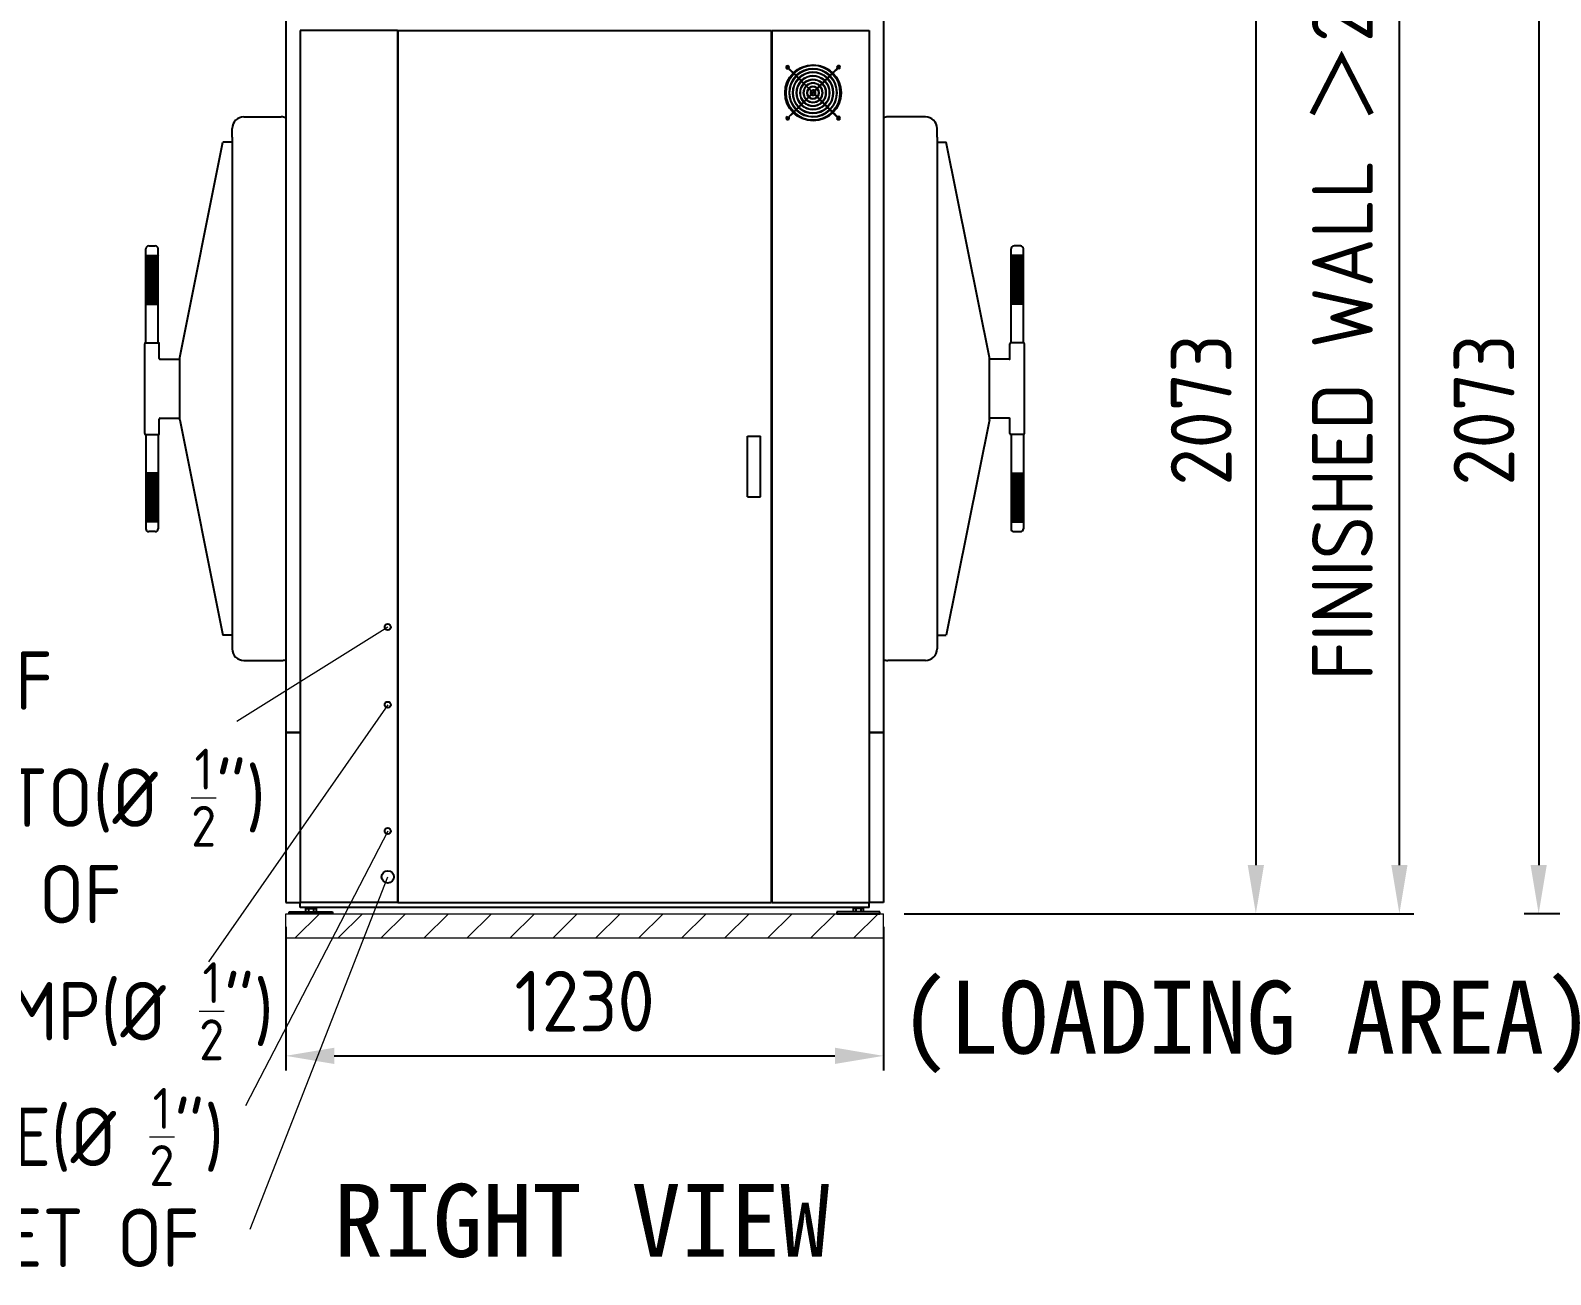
# Model space of a CAD drawing. Header units: millimetres. Extents: x -358422 to 32356, y 0 to 54379.
# Drawn here: x 6380 to 9508, y 2525 to 5086 of the extents above; entities that cross this region are included whole.
import ezdxf

# ---------------------------------------------------------------- set-up
doc = ezdxf.new("R2010")
doc.units = ezdxf.units.MM
doc.header["$MEASUREMENT"] = 0
doc.linetypes.add('HIDDEN', pattern=[9.525, 6.35, -3.175])
doc.layers.get('0').update_dxf_attribs({"lineweight": 25})
for name, color, linetype, lineweight in [('D', 3, 'Continuous', 13), ('H', 2, 'HIDDEN', 15), ('S', 4, 'Continuous', 15)]:
    doc.layers.add(name, color=color, linetype=linetype, lineweight=lineweight)
doc.styles.get("Standard").update_dxf_attribs({"font": 'KAIU.TTF'})
doc.styles.add('STU25', font='isocp2.shx')
doc.dimstyles.new('STU25', dxfattribs={"dimscale": 50, "dimtxt": 2.5, "dimasz": 2, "dimexe": 0.6, "dimexo": 1, "dimgap": 1, "dimtad": 1, "dimdsep": 46, "dimtxsty": 'STU25', "dimcen": 2, "dimazin": 2, "dimtfac": 1, "dimtmove": 0, "dimatfit": 3, "dimfxl": 0, "dimtolj": 1, "dimtzin": 0, "dimarcsym": 0})

# ---------------------------------------------------------------- blocks, each defined once
blk = doc.blocks.new('*D8')
at = {"layer": 'D', "color": 0, "lineweight": -2}
for p, q in [((6905.5, 3241.3), (6905.5, 2945.7)), ((8135.5, 3241.3), (8135.5, 2945.7)), ((7005.5, 2975.7), (8035.5, 2975.7))]:
    blk.add_line(p, q, dxfattribs=at)
at = {"layer": 'D', "color": 0}
for points in [[(7005.5, 2992.4), (7005.5, 2959), (6905.5, 2975.7)], [(8035.5, 2992.4), (8035.5, 2959), (8135.5, 2975.7)]]:
    blk.add_solid(points, dxfattribs=at)
at = {"layer": 'Defpoints', "color": 0}
for p in [(6905.5, 3291.3), (8135.5, 3291.3), (8135.5, 2975.7)]:
    blk.add_point(p, dxfattribs=at)
at = {"layer": 'D', "color": 0, "insert": (7520.5, 3088.2), "char_height": 125, "attachment_point": 5, "style": 'STU25'}
blk.add_mtext('\\A1;1230', dxfattribs=at)
blk = doc.blocks.new('*D13')
at = {"layer": 'D', "color": 0, "lineweight": -2}
for p, q in [((8185.5, 5341.3), (8931.3, 5341.3)), ((8901.3, 5241.3), (8901.3, 3368.3)), ((8178, 3268.3), (8931.3, 3268.3))]:
    blk.add_line(p, q, dxfattribs=at)
at = {"layer": 'D', "color": 0}
for points in [[(8884.6, 5241.3), (8918, 5241.3), (8901.3, 5341.3)], [(8884.6, 3368.3), (8918, 3368.3), (8901.3, 3268.3)]]:
    blk.add_solid(points, dxfattribs=at)
at = {"layer": 'Defpoints', "color": 0}
for p in [(8135.5, 5341.3), (8128, 3268.3), (8901.3, 3268.3)]:
    blk.add_point(p, dxfattribs=at)
at = {"layer": 'D', "color": 0, "insert": (8788.8, 4304.8), "char_height": 125, "attachment_point": 5, "rotation": 90, "style": 'STU25'}
blk.add_mtext('\\A1;2073', dxfattribs=at)
blk = doc.blocks.new('*D16')
at = {"layer": 'D', "color": 0, "lineweight": -2}
for p, q in [((10678.9, 5341.3), (9453.1, 5341.3)), ((9483.1, 5241.3), (9483.1, 3368.3)), ((10248.1, 3268.3), (9453.1, 3268.3))]:
    blk.add_line(p, q, dxfattribs=at)
at = {"layer": 'D', "color": 0}
for points in [[(9466.5, 5241.3), (9499.8, 5241.3), (9483.1, 5341.3)], [(9466.5, 3368.3), (9499.8, 3368.3), (9483.1, 3268.3)]]:
    blk.add_solid(points, dxfattribs=at)
at = {"layer": 'Defpoints', "color": 0}
for p in [(10728.9, 5341.3), (9483.1, 3268.3), (10298.1, 3268.3)]:
    blk.add_point(p, dxfattribs=at)
at = {"layer": 'D', "color": 0, "insert": (9370.6, 4304.8), "char_height": 125, "attachment_point": 5, "rotation": 90, "style": 'STU25'}
blk.add_mtext('\\A1;2073', dxfattribs=at)
blk = doc.blocks.new('*D19')
at = {"layer": 'D', "color": 0, "lineweight": -2}
for p, q in [((8935.5, 6068.3), (9226.6, 6068.3)), ((9196.6, 3368.3), (9196.6, 5968.3)), ((8185.5, 3268.3), (9226.6, 3268.3))]:
    blk.add_line(p, q, dxfattribs=at)
at = {"layer": 'D', "color": 0}
for points in [[(9179.9, 5968.3), (9213.2, 5968.3), (9196.6, 6068.3)], [(9179.9, 3368.3), (9213.2, 3368.3), (9196.6, 3268.3)]]:
    blk.add_solid(points, dxfattribs=at)
at = {"layer": 'Defpoints', "color": 0}
for p in [(8885.5, 6068.3), (9196.6, 6068.3), (8135.5, 3268.3)]:
    blk.add_point(p, dxfattribs=at)
at = {"layer": 'D', "color": 0, "insert": (9080.4, 4668.3), "char_height": 125, "attachment_point": 5, "rotation": 90, "style": 'STU25'}
blk.add_mtext('\\A1;FINISHED WALL {\\f新細明體|b0|i0|c136|p16;＞}2800mm', dxfattribs=at)

msp = doc.modelspace()

# ---------------------------------------------------------------- hatches: boundary and pattern name
at = {"layer": 'H', "ltscale": 4}
h = msp.add_hatch(dxfattribs=at)
h.set_pattern_fill('ANSI31', color=256, scale=500, style=0)
h.set_pattern_definition([(45, (225097.1, 11556.41), (-44.194174, 44.194174), [])])
h.paths.add_polyline_path([(8135.505, 3218.335), (8135.505, 3268.335), (6905.505, 3268.335), (6905.505, 3218.335)])

# ---------------------------------------------------------------- linework, layer by layer
for p, q in [((6905.505, 5341.335), (6905.505, 3641.335)), ((8135.505, 5341.335), (8135.505, 3641.335)), ((6935.505, 5086.335), (6935.505, 3291.335)), ((7135.505, 5086.335), (6935.505, 5086.335)), ((7135.505, 5086.335), (7135.505, 3291.335)), ((7136.505, 5086.335), (7136.505, 3291.335)), ((7136.505, 5086.335), (7904.505, 5086.335)), ((7904.505, 5086.335), (7904.505, 3291.335)), ((7905.505, 5086.335), (7905.505, 3291.335)), ((7905.505, 5086.335), (8105.505, 5086.335)), ((8105.505, 5086.335), (8105.505, 3291.335)), ((6795.505, 4866.335), (6795.505, 4884.335)), ((6819.505, 4908.335), (6896.505, 4908.335)), ((8221.505, 4908.335), (8144.505, 4908.335)), ((8245.505, 4866.335), (8245.505, 4884.335)), ((6687.506, 4412.835), (6776.505, 4856.335)), ((6795.505, 4856.335), (6776.505, 4856.335)), ((6795.505, 4866.335), (6795.505, 3813.335)), ((8245.505, 4866.335), (8245.505, 3813.335)), ((8245.505, 4856.335), (8264.505, 4856.335)), ((8353.504, 4412.835), (8264.505, 4856.335)), ((6617.806, 4442.941), (6617.806, 4636.941)), ((6623.806, 4642.941), (6637.206, 4642.941)), ((6643.206, 4442.941), (6643.206, 4636.941)), ((8397.804, 4442.941), (8397.804, 4636.941)), ((8417.204, 4642.941), (8403.804, 4642.941)), ((8423.204, 4442.941), (8423.204, 4636.941)), ((6617.806, 4622.941), (6643.206, 4622.941)), ((6617.806, 4605.127), (6635.619, 4622.941)), ((6617.806, 4603.127), (6637.619, 4622.941)), ((6617.806, 4601.127), (6639.619, 4622.941)), ((6617.806, 4599.127), (6641.619, 4622.941)), ((6617.806, 4619.127), (6621.619, 4622.941)), ((6617.806, 4621.127), (6619.619, 4622.941)), ((6617.806, 4611.127), (6629.619, 4622.941)), ((6617.806, 4609.127), (6631.619, 4622.941)), ((6617.806, 4607.127), (6633.619, 4622.941)), ((6617.806, 4617.127), (6623.619, 4622.941)), ((6617.806, 4615.127), (6625.619, 4622.941)), ((6617.806, 4613.127), (6627.619, 4622.941)), ((6617.806, 4597.127), (6643.206, 4622.527)), ((6617.806, 4621.364), (6643.206, 4595.964)), ((6617.806, 4595.127), (6643.206, 4620.527)), ((6617.806, 4619.364), (6643.206, 4593.964)), ((6617.806, 4593.127), (6643.206, 4618.527)), ((6617.806, 4617.364), (6643.206, 4591.964)), ((6617.806, 4591.127), (6643.206, 4616.527)), ((6617.806, 4615.364), (6643.206, 4589.964)), ((6617.806, 4589.127), (6643.206, 4614.527)), ((6617.806, 4613.364), (6643.206, 4587.964)), ((6617.806, 4587.127), (6643.206, 4612.527)), ((6617.806, 4611.364), (6643.206, 4585.964)), ((6617.806, 4585.127), (6643.206, 4610.527)), ((6617.806, 4609.364), (6643.206, 4583.964)), ((6617.806, 4583.127), (6643.206, 4608.527)), ((6617.806, 4607.364), (6643.206, 4581.964)), ((6617.806, 4581.127), (6643.206, 4606.527)), ((6617.806, 4605.364), (6643.206, 4579.964)), ((6617.806, 4579.127), (6643.206, 4604.527)), ((6617.806, 4603.364), (6643.206, 4577.964)), ((6617.806, 4577.127), (6643.206, 4602.527)), ((6617.806, 4601.364), (6643.206, 4575.964)), ((6617.806, 4575.127), (6643.206, 4600.527)), ((6617.806, 4599.364), (6643.206, 4573.964)), ((6617.806, 4573.127), (6643.206, 4598.527)), ((6617.806, 4597.364), (6643.206, 4571.964)), ((6618.228, 4622.941), (6643.206, 4597.964)), ((6620.228, 4622.941), (6643.206, 4599.964)), ((6622.228, 4622.941), (6643.206, 4601.964)), ((6624.228, 4622.941), (6643.206, 4603.964)), ((6626.228, 4622.941), (6643.206, 4605.964)), ((6628.228, 4622.941), (6643.206, 4607.964)), ((6630.228, 4622.941), (6643.206, 4609.964)), ((6632.228, 4622.941), (6643.206, 4611.964)), ((6634.228, 4622.941), (6643.206, 4613.964)), ((6636.228, 4622.941), (6643.206, 4615.964)), ((6638.228, 4622.941), (6643.206, 4617.964)), ((6640.228, 4622.941), (6643.206, 4619.964)), ((6642.228, 4622.941), (6643.206, 4621.964)), ((8412.781, 4622.941), (8397.804, 4607.964)), ((8414.781, 4622.941), (8397.804, 4605.964)), ((8423.204, 4622.941), (8397.804, 4622.941)), ((8410.781, 4622.941), (8397.804, 4609.964)), ((8406.781, 4622.941), (8397.804, 4613.964)), ((8408.781, 4622.941), (8397.804, 4611.964)), ((8422.781, 4622.941), (8397.804, 4597.964)), ((8416.781, 4622.941), (8397.804, 4603.964)), ((8418.781, 4622.941), (8397.804, 4601.964)), ((8420.781, 4622.941), (8397.804, 4599.964)), ((8402.781, 4622.941), (8397.804, 4617.964)), ((8400.781, 4622.941), (8397.804, 4619.964)), ((8398.781, 4622.941), (8397.804, 4621.964)), ((8404.781, 4622.941), (8397.804, 4615.964)), ((8423.204, 4597.127), (8397.804, 4622.527)), ((8423.204, 4621.364), (8397.804, 4595.964)), ((8423.204, 4595.127), (8397.804, 4620.527)), ((8423.204, 4619.364), (8397.804, 4593.964)), ((8423.204, 4593.127), (8397.804, 4618.527)), ((8423.204, 4617.364), (8397.804, 4591.964)), ((8423.204, 4591.127), (8397.804, 4616.527)), ((8423.204, 4615.364), (8397.804, 4589.964)), ((8423.204, 4589.127), (8397.804, 4614.527)), ((8423.204, 4613.364), (8397.804, 4587.964)), ((8423.204, 4587.127), (8397.804, 4612.527)), ((8423.204, 4611.364), (8397.804, 4585.964)), ((8423.204, 4585.127), (8397.804, 4610.527)), ((8423.204, 4609.364), (8397.804, 4583.964)), ((8423.204, 4583.127), (8397.804, 4608.527)), ((8423.204, 4607.364), (8397.804, 4581.964)), ((8423.204, 4581.127), (8397.804, 4606.527)), ((8423.204, 4605.364), (8397.804, 4579.964)), ((8423.204, 4579.127), (8397.804, 4604.527)), ((8423.204, 4603.364), (8397.804, 4577.964)), ((8423.204, 4577.127), (8397.804, 4602.527)), ((8423.204, 4601.364), (8397.804, 4575.964)), ((8423.204, 4575.127), (8397.804, 4600.527)), ((8423.204, 4599.364), (8397.804, 4573.964)), ((8423.204, 4573.127), (8397.804, 4598.527)), ((8423.204, 4597.364), (8397.804, 4571.964)), ((8423.204, 4599.127), (8399.39, 4622.941)), ((8423.204, 4601.127), (8401.39, 4622.941)), ((8423.204, 4603.127), (8403.39, 4622.941)), ((8423.204, 4605.127), (8405.39, 4622.941)), ((8423.204, 4607.127), (8407.39, 4622.941)), ((8423.204, 4609.127), (8409.39, 4622.941)), ((8423.204, 4611.127), (8411.39, 4622.941)), ((8423.204, 4613.127), (8413.39, 4622.941)), ((8423.204, 4615.127), (8415.39, 4622.941)), ((8423.204, 4617.127), (8417.39, 4622.941)), ((8423.204, 4619.127), (8419.39, 4622.941)), ((8423.204, 4621.127), (8421.39, 4622.941)), ((6617.806, 4571.127), (6643.206, 4596.527)), ((6617.806, 4595.364), (6643.206, 4569.964)), ((6617.806, 4569.127), (6643.206, 4594.527)), ((6617.806, 4593.364), (6643.206, 4567.964)), ((6617.806, 4567.127), (6643.206, 4592.527)), ((6617.806, 4591.364), (6643.206, 4565.964)), ((6617.806, 4565.127), (6643.206, 4590.527)), ((6617.806, 4589.364), (6643.206, 4563.964)), ((6617.806, 4563.127), (6643.206, 4588.527)), ((6617.806, 4587.364), (6643.206, 4561.964)), ((6617.806, 4561.127), (6643.206, 4586.527)), ((6617.806, 4585.364), (6643.206, 4559.964)), ((6617.806, 4559.127), (6643.206, 4584.527)), ((6617.806, 4583.364), (6643.206, 4557.964)), ((6617.806, 4557.127), (6643.206, 4582.527)), ((6617.806, 4581.364), (6643.206, 4555.964)), ((6617.806, 4555.127), (6643.206, 4580.527)), ((6617.806, 4579.364), (6643.206, 4553.964)), ((6617.806, 4553.127), (6643.206, 4578.527)), ((6617.806, 4577.364), (6643.206, 4551.964)), ((6617.806, 4551.127), (6643.206, 4576.527)), ((6617.806, 4575.364), (6643.206, 4549.964)), ((6617.806, 4549.127), (6643.206, 4574.527)), ((6617.806, 4573.364), (6643.206, 4547.964)), ((6617.806, 4547.127), (6643.206, 4572.527)), ((6617.806, 4571.364), (6643.206, 4545.964)), ((6617.806, 4545.127), (6643.206, 4570.527)), ((6617.806, 4569.364), (6643.206, 4543.964)), ((6617.806, 4543.127), (6643.206, 4568.527)), ((6617.806, 4567.364), (6643.206, 4541.964)), ((6617.806, 4541.127), (6643.206, 4566.527)), ((8423.204, 4571.127), (8397.804, 4596.527)), ((8423.204, 4595.364), (8397.804, 4569.964)), ((8423.204, 4569.127), (8397.804, 4594.527)), ((8423.204, 4593.364), (8397.804, 4567.964)), ((8423.204, 4567.127), (8397.804, 4592.527)), ((8423.204, 4591.364), (8397.804, 4565.964)), ((8423.204, 4565.127), (8397.804, 4590.527)), ((8423.204, 4589.364), (8397.804, 4563.964)), ((8423.204, 4563.127), (8397.804, 4588.527)), ((8423.204, 4587.364), (8397.804, 4561.964)), ((8423.204, 4561.127), (8397.804, 4586.527)), ((8423.204, 4585.364), (8397.804, 4559.964)), ((8423.204, 4559.127), (8397.804, 4584.527)), ((8423.204, 4583.364), (8397.804, 4557.964)), ((8423.204, 4557.127), (8397.804, 4582.527)), ((8423.204, 4581.364), (8397.804, 4555.964)), ((8423.204, 4555.127), (8397.804, 4580.527)), ((8423.204, 4579.364), (8397.804, 4553.964)), ((8423.204, 4553.127), (8397.804, 4578.527)), ((8423.204, 4577.364), (8397.804, 4551.964)), ((8423.204, 4551.127), (8397.804, 4576.527)), ((8423.204, 4575.364), (8397.804, 4549.964)), ((8423.204, 4549.127), (8397.804, 4574.527)), ((8423.204, 4573.364), (8397.804, 4547.964)), ((8423.204, 4547.127), (8397.804, 4572.527)), ((8423.204, 4571.364), (8397.804, 4545.964)), ((8423.204, 4545.127), (8397.804, 4570.527)), ((8423.204, 4569.364), (8397.804, 4543.964)), ((8423.204, 4543.127), (8397.804, 4568.527)), ((8423.204, 4567.364), (8397.804, 4541.964)), ((8423.204, 4541.127), (8397.804, 4566.527)), ((6617.806, 4565.364), (6643.206, 4539.964)), ((6617.806, 4539.127), (6643.206, 4564.527)), ((6617.806, 4563.364), (6643.206, 4537.964)), ((6617.806, 4537.127), (6643.206, 4562.527)), ((6617.806, 4561.364), (6643.206, 4535.964)), ((6617.806, 4535.127), (6643.206, 4560.527)), ((6617.806, 4559.364), (6643.206, 4533.964)), ((6617.806, 4533.127), (6643.206, 4558.527)), ((6617.806, 4557.364), (6643.206, 4531.964)), ((6617.806, 4531.127), (6643.206, 4556.527)), ((6617.806, 4555.364), (6643.206, 4529.964)), ((6617.806, 4529.127), (6643.206, 4554.527)), ((6617.806, 4553.364), (6643.206, 4527.964)), ((6617.806, 4527.127), (6643.206, 4552.527)), ((6617.806, 4551.364), (6643.206, 4525.964)), ((6617.806, 4525.127), (6643.206, 4550.527)), ((6617.806, 4549.364), (6643.206, 4523.964)), ((6617.806, 4523.127), (6643.206, 4548.527)), ((6617.806, 4547.364), (6642.228, 4522.941)), ((6617.806, 4545.364), (6640.228, 4522.941)), ((6617.806, 4543.364), (6638.228, 4522.941)), ((6617.806, 4541.364), (6636.228, 4522.941)), ((6617.806, 4539.364), (6634.228, 4522.941)), ((6617.806, 4537.364), (6632.228, 4522.941)), ((6617.806, 4535.364), (6630.228, 4522.941)), ((6619.619, 4522.941), (6643.206, 4546.527)), ((6621.619, 4522.941), (6643.206, 4544.527)), ((6623.619, 4522.941), (6643.206, 4542.527)), ((6625.619, 4522.941), (6643.206, 4540.527)), ((6627.619, 4522.941), (6643.206, 4538.527)), ((6629.619, 4522.941), (6643.206, 4536.527)), ((8423.204, 4565.364), (8397.804, 4539.964)), ((8423.204, 4539.127), (8397.804, 4564.527)), ((8423.204, 4563.364), (8397.804, 4537.964)), ((8423.204, 4537.127), (8397.804, 4562.527)), ((8423.204, 4561.364), (8397.804, 4535.964)), ((8423.204, 4535.127), (8397.804, 4560.527)), ((8423.204, 4559.364), (8397.804, 4533.964)), ((8423.204, 4533.127), (8397.804, 4558.527)), ((8423.204, 4557.364), (8397.804, 4531.964)), ((8423.204, 4531.127), (8397.804, 4556.527)), ((8423.204, 4555.364), (8397.804, 4529.964)), ((8423.204, 4529.127), (8397.804, 4554.527)), ((8423.204, 4553.364), (8397.804, 4527.964)), ((8423.204, 4527.127), (8397.804, 4552.527)), ((8423.204, 4551.364), (8397.804, 4525.964)), ((8423.204, 4525.127), (8397.804, 4550.527)), ((8423.204, 4549.364), (8397.804, 4523.964)), ((8423.204, 4523.127), (8397.804, 4548.527)), ((8421.39, 4522.941), (8397.804, 4546.527)), ((8419.39, 4522.941), (8397.804, 4544.527)), ((8417.39, 4522.941), (8397.804, 4542.527)), ((8415.39, 4522.941), (8397.804, 4540.527)), ((8413.39, 4522.941), (8397.804, 4538.527)), ((8411.39, 4522.941), (8397.804, 4536.527)), ((8423.204, 4547.364), (8398.781, 4522.941)), ((8423.204, 4545.364), (8400.781, 4522.941)), ((8423.204, 4543.364), (8402.781, 4522.941)), ((8423.204, 4541.364), (8404.781, 4522.941)), ((8423.204, 4539.364), (8406.781, 4522.941)), ((8423.204, 4537.364), (8408.781, 4522.941)), ((8423.204, 4535.364), (8410.781, 4522.941)), ((6617.806, 4533.364), (6628.228, 4522.941)), ((6617.806, 4531.364), (6626.228, 4522.941)), ((6617.806, 4529.364), (6624.228, 4522.941)), ((6617.806, 4527.364), (6622.228, 4522.941)), ((6617.806, 4525.364), (6620.228, 4522.941)), ((6617.806, 4522.941), (6643.206, 4522.941)), ((6631.619, 4522.941), (6643.206, 4534.527)), ((6633.619, 4522.941), (6643.206, 4532.527)), ((6635.619, 4522.941), (6643.206, 4530.527)), ((6637.619, 4522.941), (6643.206, 4528.527)), ((6639.619, 4522.941), (6643.206, 4526.527)), ((6641.619, 4522.941), (6643.206, 4524.527)), ((8409.39, 4522.941), (8397.804, 4534.527)), ((8407.39, 4522.941), (8397.804, 4532.527)), ((8405.39, 4522.941), (8397.804, 4530.527)), ((8403.39, 4522.941), (8397.804, 4528.527)), ((8401.39, 4522.941), (8397.804, 4526.527)), ((8399.39, 4522.941), (8397.804, 4524.527)), ((8423.204, 4522.941), (8397.804, 4522.941)), ((8423.204, 4533.364), (8412.781, 4522.941)), ((8423.204, 4531.364), (8414.781, 4522.941)), ((8423.204, 4529.364), (8416.781, 4522.941)), ((8423.204, 4527.364), (8418.781, 4522.941)), ((8423.204, 4525.364), (8420.781, 4522.941)), ((6615.506, 4256.728), (6615.506, 4440.941)), ((6617.506, 4442.941), (6643.506, 4442.941)), ((6645.506, 4411.335), (6645.506, 4440.941)), ((8395.504, 4411.335), (8395.504, 4440.941)), ((8423.504, 4442.941), (8397.504, 4442.941)), ((8425.504, 4256.728), (8425.504, 4440.941)), ((6687.506, 4284.835), (6687.506, 4412.835)), ((8353.504, 4284.835), (8353.504, 4412.835)), ((6647.506, 4409.335), (6687.506, 4409.335)), ((8393.504, 4409.335), (8353.504, 4409.335)), ((6645.506, 4256.728), (6645.506, 4286.335)), ((6647.506, 4288.335), (6687.506, 4288.335)), ((6687.506, 4284.835), (6776.505, 3841.335)), ((8353.504, 4284.835), (8264.505, 3841.335)), ((8393.504, 4288.335), (8353.504, 4288.335)), ((8395.504, 4256.728), (8395.504, 4286.335)), ((6617.506, 4254.728), (6643.506, 4254.728)), ((6617.806, 4254.728), (6617.806, 4060.728)), ((6643.206, 4254.728), (6643.206, 4060.728)), ((8423.504, 4254.728), (8397.504, 4254.728)), ((8397.804, 4254.728), (8397.804, 4060.728)), ((8423.204, 4254.728), (8423.204, 4060.728)), ((7855.505, 4126.335), (7855.505, 4251.335)), ((7855.505, 4251.335), (7882.505, 4251.335)), ((7882.505, 4126.335), (7882.505, 4251.335)), ((6643.206, 4174.728), (6617.806, 4174.728)), ((6641.392, 4174.728), (6617.806, 4151.142)), ((6639.392, 4174.728), (6617.806, 4153.142)), ((6637.392, 4174.728), (6617.806, 4155.142)), ((6635.392, 4174.728), (6617.806, 4157.142)), ((6619.392, 4174.728), (6617.806, 4173.142)), ((6625.392, 4174.728), (6617.806, 4167.142)), ((6623.392, 4174.728), (6617.806, 4169.142)), ((6621.392, 4174.728), (6617.806, 4171.142)), ((6631.392, 4174.728), (6617.806, 4161.142)), ((6629.392, 4174.728), (6617.806, 4163.142)), ((6627.392, 4174.728), (6617.806, 4165.142)), ((6633.392, 4174.728), (6617.806, 4159.142)), ((6643.206, 4174.542), (6617.806, 4149.142)), ((6643.206, 4148.306), (6617.806, 4173.706)), ((6643.206, 4172.542), (6617.806, 4147.142)), ((6643.206, 4146.306), (6617.806, 4171.706)), ((6643.206, 4170.542), (6617.806, 4145.142)), ((6643.206, 4144.306), (6617.806, 4169.706)), ((6643.206, 4168.542), (6617.806, 4143.142)), ((6643.206, 4142.306), (6617.806, 4167.706)), ((6643.206, 4166.542), (6617.806, 4141.142)), ((6643.206, 4140.306), (6617.806, 4165.706)), ((6643.206, 4164.542), (6617.806, 4139.142)), ((6643.206, 4138.306), (6617.806, 4163.706)), ((6643.206, 4162.542), (6617.806, 4137.142)), ((6643.206, 4136.306), (6617.806, 4161.706)), ((6643.206, 4160.542), (6617.806, 4135.142)), ((6643.206, 4134.306), (6617.806, 4159.706)), ((6643.206, 4150.306), (6618.783, 4174.728)), ((6643.206, 4152.306), (6620.783, 4174.728)), ((6643.206, 4154.306), (6622.783, 4174.728)), ((6643.206, 4156.306), (6624.783, 4174.728)), ((6643.206, 4158.306), (6626.783, 4174.728)), ((6643.206, 4160.306), (6628.783, 4174.728)), ((6643.206, 4162.306), (6630.783, 4174.728)), ((6643.206, 4164.306), (6632.783, 4174.728)), ((6643.206, 4166.306), (6634.783, 4174.728)), ((6643.206, 4168.306), (6636.783, 4174.728)), ((6643.206, 4170.306), (6638.783, 4174.728)), ((6643.206, 4172.306), (6640.783, 4174.728)), ((8397.804, 4162.306), (8410.227, 4174.728)), ((8397.804, 4164.306), (8408.227, 4174.728)), ((8397.804, 4166.306), (8406.227, 4174.728)), ((8397.804, 4174.728), (8423.204, 4174.728)), ((8397.804, 4150.306), (8422.227, 4174.728)), ((8397.804, 4152.306), (8420.227, 4174.728)), ((8397.804, 4154.306), (8418.227, 4174.728)), ((8397.804, 4156.306), (8416.227, 4174.728)), ((8397.804, 4158.306), (8414.227, 4174.728)), ((8397.804, 4160.306), (8412.227, 4174.728)), ((8397.804, 4172.306), (8400.227, 4174.728)), ((8397.804, 4168.306), (8404.227, 4174.728)), ((8397.804, 4170.306), (8402.227, 4174.728)), ((8397.804, 4174.542), (8423.204, 4149.142)), ((8397.804, 4148.306), (8423.204, 4173.706)), ((8397.804, 4172.542), (8423.204, 4147.142)), ((8397.804, 4146.306), (8423.204, 4171.706)), ((8397.804, 4170.542), (8423.204, 4145.142)), ((8397.804, 4144.306), (8423.204, 4169.706)), ((8397.804, 4168.542), (8423.204, 4143.142)), ((8397.804, 4142.306), (8423.204, 4167.706)), ((8397.804, 4166.542), (8423.204, 4141.142)), ((8397.804, 4140.306), (8423.204, 4165.706)), ((8397.804, 4164.542), (8423.204, 4139.142)), ((8397.804, 4138.306), (8423.204, 4163.706)), ((8397.804, 4162.542), (8423.204, 4137.142)), ((8397.804, 4136.306), (8423.204, 4161.706)), ((8397.804, 4160.542), (8423.204, 4135.142)), ((8397.804, 4134.306), (8423.204, 4159.706)), ((8399.617, 4174.728), (8423.204, 4151.142)), ((8401.617, 4174.728), (8423.204, 4153.142)), ((8403.617, 4174.728), (8423.204, 4155.142)), ((8405.617, 4174.728), (8423.204, 4157.142)), ((8407.617, 4174.728), (8423.204, 4159.142)), ((8409.617, 4174.728), (8423.204, 4161.142)), ((8411.617, 4174.728), (8423.204, 4163.142)), ((8413.617, 4174.728), (8423.204, 4165.142)), ((8415.617, 4174.728), (8423.204, 4167.142)), ((8417.617, 4174.728), (8423.204, 4169.142)), ((8419.617, 4174.728), (8423.204, 4171.142)), ((8421.617, 4174.728), (8423.204, 4173.142)), ((6643.206, 4158.542), (6617.806, 4133.142)), ((6643.206, 4132.306), (6617.806, 4157.706)), ((6643.206, 4156.542), (6617.806, 4131.142)), ((6643.206, 4130.306), (6617.806, 4155.706)), ((6643.206, 4154.542), (6617.806, 4129.142)), ((6643.206, 4128.306), (6617.806, 4153.706)), ((6643.206, 4152.542), (6617.806, 4127.142)), ((6643.206, 4126.306), (6617.806, 4151.706)), ((6643.206, 4150.542), (6617.806, 4125.142)), ((6643.206, 4124.306), (6617.806, 4149.706)), ((6643.206, 4148.542), (6617.806, 4123.142)), ((6643.206, 4122.306), (6617.806, 4147.706)), ((6643.206, 4146.542), (6617.806, 4121.142)), ((6643.206, 4120.306), (6617.806, 4145.706)), ((6643.206, 4144.542), (6617.806, 4119.142)), ((6643.206, 4118.306), (6617.806, 4143.706)), ((6643.206, 4142.542), (6617.806, 4117.142)), ((6643.206, 4116.306), (6617.806, 4141.706)), ((6643.206, 4140.542), (6617.806, 4115.142)), ((6643.206, 4114.306), (6617.806, 4139.706)), ((6643.206, 4138.542), (6617.806, 4113.142)), ((6643.206, 4112.306), (6617.806, 4137.706)), ((6643.206, 4136.542), (6617.806, 4111.142)), ((6643.206, 4110.306), (6617.806, 4135.706)), ((6643.206, 4134.542), (6617.806, 4109.142)), ((6643.206, 4108.306), (6617.806, 4133.706)), ((6643.206, 4132.542), (6617.806, 4107.142)), ((6643.206, 4106.306), (6617.806, 4131.706)), ((6643.206, 4130.542), (6617.806, 4105.142)), ((6643.206, 4104.306), (6617.806, 4129.706)), ((6643.206, 4128.542), (6617.806, 4103.142)), ((8397.804, 4158.542), (8423.204, 4133.142)), ((8397.804, 4132.306), (8423.204, 4157.706)), ((8397.804, 4156.542), (8423.204, 4131.142)), ((8397.804, 4130.306), (8423.204, 4155.706)), ((8397.804, 4154.542), (8423.204, 4129.142)), ((8397.804, 4128.306), (8423.204, 4153.706)), ((8397.804, 4152.542), (8423.204, 4127.142)), ((8397.804, 4126.306), (8423.204, 4151.706)), ((8397.804, 4150.542), (8423.204, 4125.142)), ((8397.804, 4124.306), (8423.204, 4149.706)), ((8397.804, 4148.542), (8423.204, 4123.142)), ((8397.804, 4122.306), (8423.204, 4147.706)), ((8397.804, 4146.542), (8423.204, 4121.142)), ((8397.804, 4120.306), (8423.204, 4145.706)), ((8397.804, 4144.542), (8423.204, 4119.142)), ((8397.804, 4118.306), (8423.204, 4143.706)), ((8397.804, 4142.542), (8423.204, 4117.142)), ((8397.804, 4116.306), (8423.204, 4141.706)), ((8397.804, 4140.542), (8423.204, 4115.142)), ((8397.804, 4114.306), (8423.204, 4139.706)), ((8397.804, 4138.542), (8423.204, 4113.142)), ((8397.804, 4112.306), (8423.204, 4137.706)), ((8397.804, 4136.542), (8423.204, 4111.142)), ((8397.804, 4110.306), (8423.204, 4135.706)), ((8397.804, 4134.542), (8423.204, 4109.142)), ((8397.804, 4108.306), (8423.204, 4133.706)), ((8397.804, 4132.542), (8423.204, 4107.142)), ((8397.804, 4106.306), (8423.204, 4131.706)), ((8397.804, 4130.542), (8423.204, 4105.142)), ((8397.804, 4104.306), (8423.204, 4129.706)), ((8397.804, 4128.542), (8423.204, 4103.142)), ((6643.206, 4102.306), (6617.806, 4127.706)), ((6643.206, 4126.542), (6617.806, 4101.142)), ((6643.206, 4100.306), (6617.806, 4125.706)), ((6643.206, 4124.542), (6617.806, 4099.142)), ((6643.206, 4098.306), (6617.806, 4123.706)), ((6643.206, 4122.542), (6617.806, 4097.142)), ((6643.206, 4096.306), (6617.806, 4121.706)), ((6643.206, 4120.542), (6617.806, 4095.142)), ((6643.206, 4094.306), (6617.806, 4119.706)), ((6643.206, 4118.542), (6617.806, 4093.142)), ((6643.206, 4092.306), (6617.806, 4117.706)), ((6643.206, 4116.542), (6617.806, 4091.142)), ((6643.206, 4090.306), (6617.806, 4115.706)), ((6643.206, 4114.542), (6617.806, 4089.142)), ((6643.206, 4088.306), (6617.806, 4113.706)), ((6643.206, 4112.542), (6617.806, 4087.142)), ((6643.206, 4086.306), (6617.806, 4111.706)), ((6643.206, 4110.542), (6617.806, 4085.142)), ((6643.206, 4084.306), (6617.806, 4109.706)), ((6643.206, 4108.542), (6617.806, 4083.142)), ((6643.206, 4082.306), (6617.806, 4107.706)), ((6643.206, 4106.542), (6617.806, 4081.142)), ((6643.206, 4080.306), (6617.806, 4105.706)), ((6643.206, 4104.542), (6617.806, 4079.142)), ((6643.206, 4078.306), (6617.806, 4103.706)), ((6643.206, 4102.542), (6617.806, 4077.142)), ((6643.206, 4076.306), (6617.806, 4101.706)), ((6643.206, 4100.542), (6617.806, 4075.142)), ((6642.783, 4074.728), (6617.806, 4099.706)), ((6640.783, 4074.728), (6617.806, 4097.706)), ((6643.206, 4098.542), (6619.392, 4074.728)), ((7855.505, 4126.335), (7882.505, 4126.335)), ((8397.804, 4102.306), (8423.204, 4127.706)), ((8397.804, 4126.542), (8423.204, 4101.142)), ((8397.804, 4100.306), (8423.204, 4125.706)), ((8397.804, 4124.542), (8423.204, 4099.142)), ((8397.804, 4098.306), (8423.204, 4123.706)), ((8397.804, 4122.542), (8423.204, 4097.142)), ((8397.804, 4096.306), (8423.204, 4121.706)), ((8397.804, 4120.542), (8423.204, 4095.142)), ((8397.804, 4094.306), (8423.204, 4119.706)), ((8397.804, 4118.542), (8423.204, 4093.142)), ((8397.804, 4092.306), (8423.204, 4117.706)), ((8397.804, 4116.542), (8423.204, 4091.142)), ((8397.804, 4090.306), (8423.204, 4115.706)), ((8397.804, 4114.542), (8423.204, 4089.142)), ((8397.804, 4088.306), (8423.204, 4113.706)), ((8397.804, 4112.542), (8423.204, 4087.142)), ((8397.804, 4086.306), (8423.204, 4111.706)), ((8397.804, 4110.542), (8423.204, 4085.142)), ((8397.804, 4084.306), (8423.204, 4109.706)), ((8397.804, 4108.542), (8423.204, 4083.142)), ((8397.804, 4082.306), (8423.204, 4107.706)), ((8397.804, 4106.542), (8423.204, 4081.142)), ((8397.804, 4080.306), (8423.204, 4105.706)), ((8397.804, 4104.542), (8423.204, 4079.142)), ((8397.804, 4078.306), (8423.204, 4103.706)), ((8397.804, 4102.542), (8423.204, 4077.142)), ((8397.804, 4076.306), (8423.204, 4101.706)), ((8397.804, 4100.542), (8423.204, 4075.142)), ((8397.804, 4098.542), (8421.617, 4074.728)), ((8398.227, 4074.728), (8423.204, 4099.706)), ((8400.227, 4074.728), (8423.204, 4097.706)), ((6638.783, 4074.728), (6617.806, 4095.706)), ((6636.783, 4074.728), (6617.806, 4093.706)), ((6634.783, 4074.728), (6617.806, 4091.706)), ((6632.783, 4074.728), (6617.806, 4089.706)), ((6630.783, 4074.728), (6617.806, 4087.706)), ((6628.783, 4074.728), (6617.806, 4085.706)), ((6626.783, 4074.728), (6617.806, 4083.706)), ((6624.783, 4074.728), (6617.806, 4081.706)), ((6622.783, 4074.728), (6617.806, 4079.706)), ((6620.783, 4074.728), (6617.806, 4077.706)), ((6618.783, 4074.728), (6617.806, 4075.706)), ((6643.206, 4074.728), (6617.806, 4074.728)), ((6643.206, 4096.542), (6621.392, 4074.728)), ((6643.206, 4094.542), (6623.392, 4074.728)), ((6643.206, 4092.542), (6625.392, 4074.728)), ((6643.206, 4090.542), (6627.392, 4074.728)), ((6643.206, 4088.542), (6629.392, 4074.728)), ((6643.206, 4086.542), (6631.392, 4074.728)), ((6643.206, 4084.542), (6633.392, 4074.728)), ((6643.206, 4082.542), (6635.392, 4074.728)), ((6643.206, 4080.542), (6637.392, 4074.728)), ((6643.206, 4078.542), (6639.392, 4074.728)), ((6643.206, 4076.542), (6641.392, 4074.728)), ((8397.804, 4096.542), (8419.617, 4074.728)), ((8397.804, 4094.542), (8417.617, 4074.728)), ((8397.804, 4092.542), (8415.617, 4074.728)), ((8397.804, 4090.542), (8413.617, 4074.728)), ((8397.804, 4088.542), (8411.617, 4074.728)), ((8397.804, 4086.542), (8409.617, 4074.728)), ((8397.804, 4084.542), (8407.617, 4074.728)), ((8397.804, 4082.542), (8405.617, 4074.728)), ((8397.804, 4080.542), (8403.617, 4074.728)), ((8397.804, 4078.542), (8401.617, 4074.728)), ((8397.804, 4076.542), (8399.617, 4074.728)), ((8397.804, 4074.728), (8423.204, 4074.728)), ((8402.227, 4074.728), (8423.204, 4095.706)), ((8404.227, 4074.728), (8423.204, 4093.706)), ((8406.227, 4074.728), (8423.204, 4091.706)), ((8408.227, 4074.728), (8423.204, 4089.706)), ((8410.227, 4074.728), (8423.204, 4087.706)), ((8412.227, 4074.728), (8423.204, 4085.706)), ((8414.227, 4074.728), (8423.204, 4083.706)), ((8416.227, 4074.728), (8423.204, 4081.706)), ((8418.227, 4074.728), (8423.204, 4079.706)), ((8420.227, 4074.728), (8423.204, 4077.706)), ((8422.227, 4074.728), (8423.204, 4075.706)), ((6637.206, 4054.728), (6623.806, 4054.728)), ((8403.804, 4054.728), (8417.204, 4054.728)), ((6795.505, 3841.335), (6776.505, 3841.335)), ((8245.505, 3841.335), (8264.505, 3841.335)), ((6819.505, 3789.335), (6896.505, 3789.335)), ((8221.505, 3789.335), (8144.505, 3789.335)), ((6905.505, 3641.335), (6935.505, 3641.335)), ((6905.505, 3641.335), (6905.505, 3291.335)), ((6935.505, 3641.335), (6905.505, 3641.335)), ((8135.505, 3641.335), (8105.505, 3641.335)), ((8105.505, 3641.335), (8135.505, 3641.335)), ((8135.505, 3641.335), (8135.505, 3291.335)), ((6905.505, 3291.335), (6935.505, 3291.335)), ((6935.505, 3281.335), (6935.505, 3291.335)), ((7135.505, 3291.335), (6935.505, 3291.335)), ((7136.505, 3291.335), (7904.505, 3291.335)), ((7905.505, 3291.335), (8105.505, 3291.335)), ((8105.505, 3281.335), (8105.505, 3291.335)), ((8135.505, 3291.335), (8105.505, 3291.335)), ((6913.001, 3272.335), (7002.001, 3272.335)), ((6913.001, 3268.335), (6913.001, 3272.335)), ((7002.001, 3268.335), (6913.001, 3268.335)), ((8105.505, 3281.335), (6935.505, 3281.335)), ((6947.109, 3279.335), (6967.893, 3279.335)), ((6947.109, 3272.335), (6947.109, 3279.335)), ((6952.305, 3279.335), (6952.305, 3281.335)), ((6952.305, 3279.335), (6952.305, 3272.335)), ((6962.697, 3279.335), (6962.697, 3281.335)), ((6962.697, 3279.335), (6962.697, 3272.335)), ((6967.893, 3279.335), (6967.893, 3272.335)), ((7002.001, 3272.335), (7002.001, 3268.335)), ((8039.009, 3272.335), (8039.009, 3268.335)), ((8128.009, 3272.335), (8039.009, 3272.335)), ((8039.009, 3268.335), (8128.009, 3268.335)), ((8073.116, 3279.335), (8073.116, 3272.335)), ((8093.901, 3279.335), (8073.116, 3279.335)), ((8078.312, 3279.335), (8078.312, 3281.335)), ((8078.312, 3279.335), (8078.312, 3272.335)), ((8088.705, 3279.335), (8088.705, 3281.335)), ((8088.705, 3279.335), (8088.705, 3272.335)), ((8093.901, 3272.335), (8093.901, 3279.335)), ((8128.009, 3268.335), (8128.009, 3272.335))]:
    msp.add_line(p, q)
at = {"lineweight": 15}
for p, q in [((7940.038, 5007.214), (7938.159, 5007.885)), ((7941.695, 5010.835), (7940.285, 5009.425)), ((7943.809, 5005.46), (7941.169, 5008.099)), ((7941.306, 5006.108), (7941.169, 5008.099)), ((7941.306, 5006.108), (7943.946, 5003.47)), ((7943.946, 5003.47), (7943.809, 5005.46)), ((7947.72, 5001.566), (7944.771, 5004.498)), ((8035.116, 5003.968), (8032.182, 5001.017)), ((8038.538, 5007.396), (8035.9, 5004.756)), ((8037.821, 5004.22), (8035.9, 5004.756)), ((8037.821, 5004.22), (8040.459, 5006.859)), ((8040.459, 5006.859), (8038.538, 5007.396)), ((8040.575, 5010.04), (8039.315, 5008.493)), ((8042.83, 5008.184), (8044.24, 5006.773)), ((7944.695, 5002.725), (7947.647, 4999.792)), ((7987.491, 4961.801), (7948.473, 5000.819)), ((7948.609, 4998.829), (7987.627, 4959.811)), ((8031.258, 5000.092), (7992.241, 4961.074)), ((7994.162, 4960.537), (8033.18, 4999.555)), ((8033.963, 5000.343), (8036.897, 5003.294)), ((7986.564, 4955.096), (7947.546, 4916.078)), ((7949.536, 4916.214), (7988.554, 4955.232)), ((7992.933, 4954.203), (8031.951, 4915.185)), ((8032.487, 4917.107), (7993.47, 4956.124)), ((7942.905, 4911.413), (7940.266, 4908.774)), ((7942.256, 4908.911), (7944.895, 4911.55)), ((7946.801, 4915.328), (7943.868, 4912.377)), ((7945.64, 4912.301), (7948.574, 4915.252)), ((8032.74, 4914.4), (8035.69, 4911.468)), ((8036.364, 4913.249), (8033.412, 4916.182)), ((8036.615, 4910.544), (8039.255, 4907.906)), ((8039.791, 4909.827), (8037.151, 4912.465))]:
    msp.add_line(p, q, dxfattribs=at)
at = {"lineweight": 15, "flags": 128}
for points in [[(7944.772, 5004.497), (7944.287, 5004.981), (7943.809, 5005.46)], [(7944.695, 5002.725), (7944.534, 5002.956), (7944.404, 5003.287), (7944.323, 5003.667), (7944.305, 5004.038), (7944.353, 5004.345), (7944.458, 5004.54), (7944.605, 5004.593), (7944.771, 5004.498)], [(8035.9, 5004.756), (8035.466, 5004.321), (8035.115, 5003.967)], [(8036.897, 5003.294), (8036.992, 5003.484), (8036.938, 5003.696), (8036.742, 5003.898), (8036.433, 5004.06), (8036.06, 5004.156), (8035.679, 5004.172), (8035.347, 5004.106), (8035.116, 5003.968), (8035.116, 5003.968)], [(8036.897, 5003.295), (8037.352, 5003.751), (8037.821, 5004.22)], [(7943.946, 5003.47), (7944.371, 5003.047), (7944.697, 5002.723)], [(7947.647, 4999.792), (7947.486, 5000.023), (7947.355, 5000.353), (7947.275, 5000.733), (7947.257, 5001.105), (7947.304, 5001.411), (7947.409, 5001.606), (7947.556, 5001.66), (7947.72, 5001.566)], [(7947.646, 4999.792), (7948.131, 4999.308), (7948.609, 4998.829)], [(7948.473, 5000.819), (7948.048, 5001.242), (7947.721, 5001.566)], [(7948.609, 4998.829), (7948.604, 4998.904), (7948.589, 4999.12), (7948.567, 4999.443), (7948.541, 4999.824), (7948.515, 5000.204), (7948.493, 5000.527), (7948.478, 5000.743), (7948.473, 5000.819), (7948.473, 5000.819)], [(8032.183, 5001.017), (8031.727, 5000.561), (8031.258, 5000.092)], [(8033.18, 4999.555), (8033.106, 4999.576), (8032.898, 4999.634), (8032.587, 4999.721), (8032.219, 4999.824), (8031.851, 4999.927), (8031.54, 5000.014), (8031.332, 5000.072), (8031.258, 5000.092), (8031.258, 5000.092)], [(8033.963, 5000.343), (8034.059, 5000.533), (8034.005, 5000.745), (8033.808, 5000.947), (8033.5, 5001.108), (8033.127, 5001.205), (8032.745, 5001.221), (8032.414, 5001.155), (8032.183, 5001.017), (8032.175, 5001.009)], [(8033.18, 4999.555), (8033.613, 4999.99), (8033.964, 5000.344)], [(7986.564, 4955.096), (7986.64, 4955.101), (7986.855, 4955.116), (7987.178, 4955.138), (7987.559, 4955.164), (7987.94, 4955.19), (7988.263, 4955.212), (7988.478, 4955.227), (7988.554, 4955.232), (7988.554, 4955.232)], [(7987.627, 4959.811), (7987.622, 4959.887), (7987.607, 4960.102), (7987.585, 4960.425), (7987.559, 4960.806), (7987.533, 4961.187), (7987.511, 4961.509), (7987.496, 4961.725), (7987.491, 4961.801), (7987.491, 4961.801)], [(7994.162, 4960.537), (7994.089, 4960.558), (7993.88, 4960.616), (7993.569, 4960.703), (7993.201, 4960.806), (7992.833, 4960.909), (7992.522, 4960.996), (7992.314, 4961.054), (7992.241, 4961.074), (7992.241, 4961.074)], [(7993.47, 4956.124), (7993.449, 4956.051), (7993.391, 4955.843), (7993.304, 4955.531), (7993.201, 4955.164), (7993.098, 4954.796), (7993.011, 4954.485), (7992.953, 4954.276), (7992.933, 4954.203), (7992.933, 4954.203)], [(7943.868, 4912.377), (7943.384, 4911.892), (7942.905, 4911.413)], [(7942.905, 4911.413), (7942.98, 4911.419), (7943.196, 4911.434), (7943.519, 4911.456), (7943.9, 4911.482), (7944.281, 4911.508), (7944.603, 4911.53), (7944.819, 4911.545), (7944.895, 4911.55), (7944.895, 4911.55)], [(7943.868, 4912.377), (7943.772, 4912.21), (7943.825, 4912.063), (7944.02, 4911.957), (7944.327, 4911.91), (7944.698, 4911.928), (7945.078, 4912.009), (7945.409, 4912.139), (7945.64, 4912.3), (7945.64, 4912.301)], [(7944.895, 4911.55), (7945.318, 4911.976), (7945.642, 4912.302)], [(7946.801, 4915.328), (7946.705, 4915.161), (7946.759, 4915.014), (7946.953, 4914.909), (7947.26, 4914.861), (7947.632, 4914.879), (7948.012, 4914.96), (7948.342, 4915.09), (7948.573, 4915.251), (7948.586, 4915.265)], [(7947.546, 4916.078), (7947.123, 4915.652), (7946.799, 4915.326)], [(7947.546, 4916.078), (7947.622, 4916.083), (7947.838, 4916.098), (7948.16, 4916.12), (7948.541, 4916.146), (7948.922, 4916.172), (7949.245, 4916.194), (7949.46, 4916.209), (7949.536, 4916.214)], [(7948.573, 4915.251), (7949.057, 4915.736), (7949.536, 4916.214)], [(8032.487, 4917.107), (8032.467, 4917.033), (8032.409, 4916.825), (8032.322, 4916.513), (8032.219, 4916.146), (8032.116, 4915.778), (8032.029, 4915.467), (8031.971, 4915.258), (8031.951, 4915.185), (8031.951, 4915.185)], [(8031.951, 4915.185), (8032.386, 4914.752), (8032.739, 4914.4)], [(8033.412, 4916.182), (8032.956, 4916.638), (8032.487, 4917.107)], [(8033.412, 4916.182), (8033.551, 4915.951), (8033.616, 4915.619), (8033.6, 4915.238), (8033.504, 4914.865), (8033.342, 4914.557), (8033.14, 4914.36), (8032.928, 4914.306), (8032.74, 4914.4)], [(8036.364, 4913.249), (8036.502, 4913.018), (8036.568, 4912.686), (8036.551, 4912.305), (8036.455, 4911.931), (8036.293, 4911.623), (8036.091, 4911.427), (8035.879, 4911.373), (8035.69, 4911.468)], [(8035.69, 4911.468), (8036.146, 4911.013), (8036.615, 4910.544)], [(8037.151, 4912.465), (8036.716, 4912.899), (8036.363, 4913.25)], [(8037.151, 4912.465), (8037.131, 4912.392), (8037.073, 4912.184), (8036.986, 4911.872), (8036.883, 4911.504), (8036.78, 4911.137), (8036.693, 4910.825), (8036.635, 4910.617), (8036.615, 4910.544), (8036.615, 4910.544)], [(7940.266, 4908.774), (7940.342, 4908.779), (7940.558, 4908.794), (7940.881, 4908.816), (7941.261, 4908.842), (7941.642, 4908.868), (7941.965, 4908.891), (7942.181, 4908.905), (7942.256, 4908.911), (7942.256, 4908.911)], [(7940.48, 4905.764), (7940.506, 4905.835), (7940.578, 4906.039), (7940.687, 4906.343), (7940.815, 4906.703), (7940.944, 4907.062), (7941.053, 4907.367), (7941.125, 4907.571), (7941.151, 4907.642), (7941.151, 4907.642)], [(8039.791, 4909.827), (8039.77, 4909.754), (8039.712, 4909.545), (8039.625, 4909.234), (8039.523, 4908.866), (8039.42, 4908.498), (8039.333, 4908.187), (8039.275, 4907.979), (8039.255, 4907.906), (8039.255, 4907.906)], [(8040.889, 4909.05), (8040.948, 4909.002), (8041.115, 4908.866), (8041.366, 4908.661), (8041.662, 4908.42), (8041.958, 4908.179), (8042.209, 4907.975), (8042.376, 4907.838), (8042.435, 4907.79), (8042.435, 4907.79)]]:
    msp.add_lwpolyline(points, dxfattribs=at)
for centre, radius in [((7990.505, 4957.835), 57.65), ((7990.505, 4957.835), 57.65), ((7990.505, 4957.835), 57.65), ((7938.005, 5010.335), 2.25), ((7938.005, 5010.335), 2.25), ((7938.005, 5010.335), 2.25), ((8043.005, 5010.335), 2.25), ((8043.005, 5010.335), 2.25), ((8043.005, 5010.335), 2.25), ((7938.005, 4905.335), 2.25), ((7938.005, 4905.335), 2.25), ((7938.005, 4905.335), 2.25), ((8043.005, 4905.335), 2.25), ((8043.005, 4905.335), 2.25), ((8043.005, 4905.335), 2.25), ((7115.505, 3858.335), 6.35), ((7115.505, 3698.335), 6.35), ((7115.505, 3438.335), 6.35), ((7115.505, 3344.035), 12.7)]:
    msp.add_circle(centre, radius)
at = {"lineweight": 15}
for centre, radius, start, end in [((7938.005, 5010.335), 3.724, 7.72641, 303.082389), ((7938.005, 5010.335), 2.455, 338.24494, 273.60092), ((7939.827, 5005.693), 2.755, 60.852095, 127.273917), ((7939.827, 5005.693), 1.536, 15.70752, 82.129342), ((7990.38, 4957.985), 57.349, 45.868251, 134.345209), ((7990.38, 4957.985), 55.355, 45.899542, 134.321612), ((7990.38, 4957.985), 50.118, 45.993533, 134.250732), ((7990.38, 4957.985), 48.124, 46.03472, 134.219672), ((8038.088, 5008.538), 1.228, 291.515654, 357.937475), ((8042.73, 5010.36), 3.892, 292.835809, 208.66013), ((8038.088, 5008.538), 2.905, 324.712579, 31.134401), ((8042.73, 5010.36), 2.179, 272.629844, 188.454165), ((7990.38, 4957.985), 57.349, 135.654791, 224.345209), ((7990.38, 4957.985), 55.355, 135.678388, 224.321612), ((7990.38, 4957.985), 50.118, 135.749268, 224.250732), ((7990.38, 4957.985), 48.124, 135.780328, 224.219672), ((7990.38, 4957.985), 42.887, 135.875607, 224.124393), ((7990.38, 4957.985), 40.893, 135.918323, 224.081677), ((7990.38, 4957.985), 35.407, 136.060614, 223.939386), ((7990.38, 4957.985), 33.412, 136.123942, 223.876058), ((7990.38, 4957.985), 42.887, 46.161068, 134.124393), ((7990.38, 4957.985), 40.893, 46.217714, 134.081677), ((7990.38, 4957.985), 27.927, 136.344753, 223.655247), ((7990.38, 4957.985), 25.932, 136.448217, 223.551783), ((7990.38, 4957.985), 35.407, 46.406409, 133.939386), ((7990.38, 4957.985), 33.412, 46.490393, 133.876058), ((7990.38, 4957.985), 27.927, 46.783235, 133.655247), ((7990.38, 4957.985), 25.932, 46.920457, 133.551783), ((7990.38, 4957.985), 20.696, 47.406612, 133.185256), ((7990.38, 4957.985), 18.701, 47.663494, 132.991608), ((7990.38, 4957.985), 25.932, 316.920457, 43.079543), ((7990.38, 4957.985), 27.927, 316.783235, 43.216765), ((7990.38, 4957.985), 33.412, 316.490393, 43.509607), ((7990.38, 4957.985), 35.407, 316.406409, 43.593591), ((7990.38, 4957.985), 40.893, 316.217714, 43.782286), ((7990.38, 4957.985), 42.887, 316.161068, 43.838932), ((7990.38, 4957.985), 48.124, 316.03472, 43.96528), ((7990.38, 4957.985), 50.118, 315.993533, 44.006467), ((7990.38, 4957.985), 55.355, 315.899542, 44.100458), ((7990.38, 4957.985), 57.349, 315.868251, 44.131749), ((7990.38, 4957.985), 20.696, 136.814744, 223.185256), ((7990.38, 4957.985), 18.701, 137.008392, 222.991608), ((7990.38, 4957.985), 20.696, 226.814744, 312.593388), ((7990.38, 4957.985), 13.465, 137.789965, 222.210035), ((7990.38, 4957.985), 18.701, 227.008392, 312.336506), ((7990.38, 4957.985), 11.47, 138.275666, 221.724334), ((7990.38, 4957.985), 13.465, 48.700537, 132.210035), ((7990.38, 4957.985), 13.465, 227.789965, 311.299463), ((7990.38, 4957.985), 11.47, 49.345253, 131.724334), ((7990.38, 4957.985), 11.47, 228.275666, 310.654747), ((7990.38, 4957.985), 5.984, 141.287552, 218.712448), ((7990.38, 4957.985), 3.99, 144.455268, 215.698151), ((7984.738, 4957.985), 3.418, 302.292794, 32.292794), ((7990.38, 4957.985), 5.984, 53.349946, 128.712448), ((7990.38, 4957.985), 5.984, 231.287552, 306.650054), ((7984.738, 4957.985), 4.705, 324.194093, 54.194093), ((7990.38, 4957.985), 3.99, 57.581499, 125.79621), ((7990.38, 4957.985), 3.99, 234.455268, 303.070891), ((7996.022, 4957.985), 4.883, 140.752485, 230.752485), ((7996.022, 4957.985), 3.159, 126.085891, 216.085891), ((7990.38, 4957.985), 3.99, 327.581499, 31.743515), ((7990.38, 4957.985), 5.984, 323.349946, 36.650054), ((7990.38, 4957.985), 11.47, 319.345253, 40.654747), ((7990.38, 4957.985), 13.465, 318.700537, 41.299463), ((7990.38, 4957.985), 18.701, 317.663494, 42.336506), ((7990.38, 4957.985), 20.696, 317.406612, 42.593388), ((7990.38, 4957.985), 57.349, 225.654791, 314.131749), ((7990.38, 4957.985), 55.355, 225.678388, 314.100458), ((7990.38, 4957.985), 50.118, 225.749268, 314.006467), ((7990.38, 4957.985), 48.124, 225.780328, 313.96528), ((7990.38, 4957.985), 42.887, 225.875607, 313.838932), ((7990.38, 4957.985), 40.893, 225.918323, 313.782286), ((7990.38, 4957.985), 35.407, 226.060614, 313.593591), ((7990.38, 4957.985), 33.412, 226.123942, 313.509607), ((7990.38, 4957.985), 27.927, 226.344753, 313.216765), ((7990.38, 4957.985), 25.932, 226.448217, 313.079543), ((7938.03, 4905.61), 3.724, 104.562758, 33.082389), ((7938.03, 4905.61), 2.455, 75.081289, 3.60092), ((7306.229, 4104.349), 1022.643, 51.798385, 51.910146), ((7942.672, 4907.432), 2.755, 150.852095, 217.273916), ((7942.672, 4907.432), 1.536, 105.707521, 172.129343), ((8042.755, 4905.635), 3.892, 176.078517, 118.66013), ((8530.649, 3416.069), 1568.9, 108.194605, 108.267453), ((8040.933, 4910.277), 2.905, 234.712579, 301.1344), ((8040.933, 4910.277), 1.228, 201.515654, 267.937476), ((8042.755, 4905.635), 2.179, 155.872552, 98.454165)]:
    msp.add_arc(centre, radius, start, end, dxfattribs=at)
for centre, radius, start, end in [((6819.505, 4884.335), 24, 90, 180), ((6896.505, 4884.335), 24, 67.975687, 90), ((6896.505, 4884.335), 24, 67.975687, 90), ((8144.505, 4884.335), 24, 90, 112.024313), ((8144.505, 4884.335), 24, 90, 112.024313), ((8221.505, 4884.335), 24, 0, 90), ((6623.806, 4636.941), 6, 90, 180), ((6637.206, 4636.941), 6, 0, 90), ((8403.804, 4636.941), 6, 90, 180), ((8417.204, 4636.941), 6, 0, 90), ((6617.506, 4440.941), 2, 90, 180), ((6643.506, 4440.941), 2, 0, 90), ((8397.504, 4440.941), 2, 90, 180), ((8423.504, 4440.941), 2, 0, 90), ((6647.506, 4411.335), 2, 180, 270), ((8393.504, 4411.335), 2, 270, 0), ((6647.506, 4286.335), 2, 90, 180), ((8393.504, 4286.335), 2, 0, 90), ((6617.506, 4256.728), 2, 180, 270), ((6643.506, 4256.728), 2, 270, 0), ((8397.504, 4256.728), 2, 180, 270), ((8423.504, 4256.728), 2, 270, 0), ((6623.806, 4060.728), 6, 180, 270), ((6637.206, 4060.728), 6, 270, 0), ((8403.804, 4060.728), 6, 180, 270), ((8417.204, 4060.728), 6, 270, 0), ((6819.505, 3813.335), 24, 180, 270), ((6896.505, 3813.335), 24, 270, 292.024313), ((6896.505, 3813.335), 24, 270, 292.024313), ((8144.505, 3813.335), 24, 247.975687, 270), ((8144.505, 3813.335), 24, 247.975687, 270), ((8221.505, 3813.335), 24, 270, 0)]:
    msp.add_arc(centre, radius, start, end)
at = {"layer": 'D'}
for p, q in [((7115.505, 3858.335), (6805.229, 3663.998)), ((7115.505, 3698.335), (6746.772, 3169.036)), ((7115.505, 3438.335), (6823.127, 2873.169)), ((6832.144, 2618.661), (7115.505, 3344.035))]:
    msp.add_line(p, q, dxfattribs=at)
at = {"layer": 'S', "linetype": 'Continuous'}
for p, q in [((6905.505, 3268.335), (8135.505, 3268.335)), ((6905.505, 3218.335), (8135.505, 3218.335))]:
    msp.add_line(p, q, dxfattribs=at)
at = {"layer": 'S'}
for p, q in [((6905.505, 3218.335), (6905.505, 3268.335)), ((8135.505, 3218.335), (8135.505, 3268.335))]:
    msp.add_line(p, q, dxfattribs=at)

# ---------------------------------------------------------------- texts
at = {"layer": 'D', "color": 11, "char_height": 120, "attachment_point": 1, "style": 'STU25'}
for s, insert in [('\\A1;{\\C3;2-1 WATER INLET OF \\P    STEAM GENERATO(%%c \\H0.7x;\\S1/2;\\H1.429x;")}', (5013.918, 3807.934)), ('\\A1;{\\C3;1-1 WATER INLET OF \\P     VACUUM PUMP(%%c \\H0.7x;\\S1/2;\\H1.429x;")}', (5175.377, 3368.434)), ('\\A1;{\\C3;7 EXHAUST PIPE(%%c \\H0.7x;\\S1/2;\\H1.429x;")}', (5292.562, 2909.608)), ('{\\C3;6 WATER OUTLET OF \\P   VACUUM PUMP(%%c 1")}', (5295.927, 2661.165))]:
    msp.add_mtext(s, dxfattribs=dict(at, insert=insert))
at = {"layer": 'D', "color": 11, "char_height": 150, "attachment_point": 1}
for s, insert in [('{\\C3;(LOADING AREA)}', (8168.041, 3130.178)), ('RIGHT VIEW', (7004.18, 2712.081))]:
    msp.add_mtext(s, dxfattribs=dict(at, insert=insert))

# ---------------------------------------------------------------- dimensions: what is measured, and where the dimension line sits
at = {"layer": 'D'}
dim = msp.add_linear_dim(base=(9196.57, 6068.335), p1=(8135.505, 3268.335), p2=(8885.505, 6068.335), angle=90, text='FINISHED WALL {\\f新細明體|b0|i0|c136|p16;＞}<>mm', dimstyle='STU25', dxfattribs=at)
dim.commit()
dim.dimension.update_dxf_attribs({"geometry": '*D19', "text_midpoint": (9196.57, 4668.335), "dimtype": 160})
for base, p1, p2, picture, middle in [((8901.31, 3268.335), (8135.505, 5341.335), (8128.009, 3268.335), '*D13', (8901.31, 4304.835)), ((9483.127, 3268.335), (10728.92, 5341.335), (10298.136, 3268.335), '*D16', (9483.127, 4304.835))]:
    dim = msp.add_linear_dim(base=base, p1=p1, p2=p2, angle=90, dimstyle='STU25', dxfattribs=at)
    dim.commit()
    dim.dimension.update_dxf_attribs({"geometry": picture, "text_midpoint": middle, "dimtype": 160})
dim = msp.add_linear_dim(base=(8135.505, 2975.695), p1=(6905.505, 3291.335), p2=(8135.505, 3291.335), dimstyle='STU25', dxfattribs=at)
dim.commit()
dim.dimension.update_dxf_attribs({"geometry": '*D8', "text_midpoint": (7520.505, 3088.208)})

doc.saveas('drawing.dxf')
